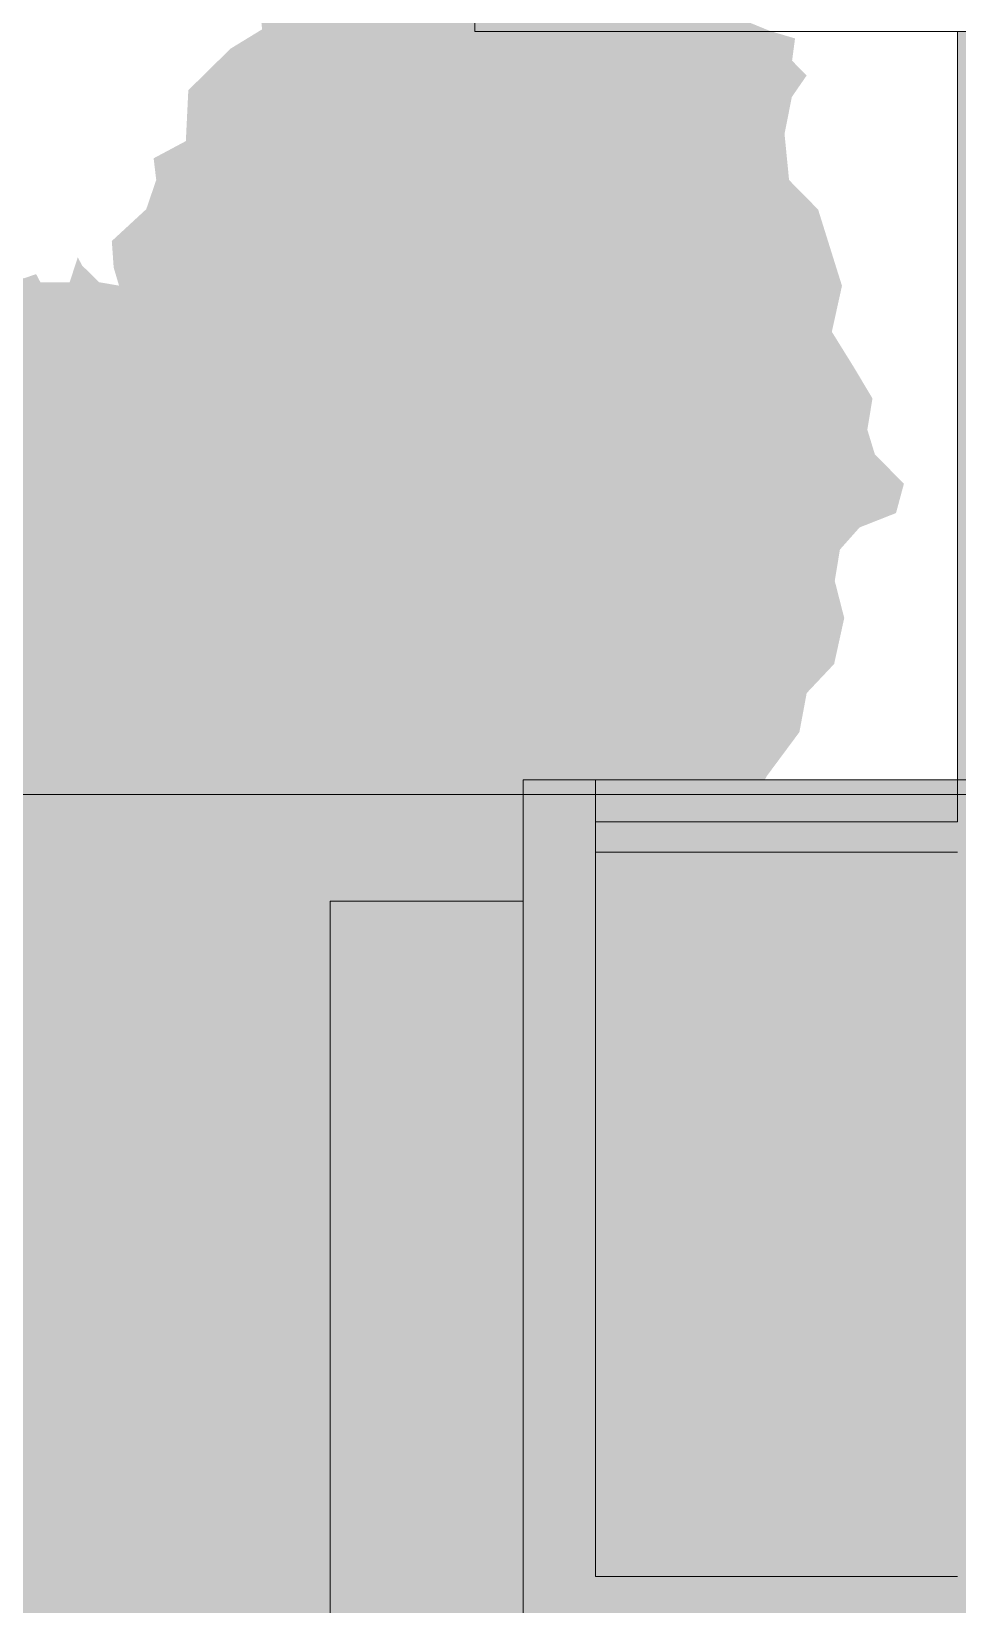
# Model space of a CAD drawing. Header units: centimetres. Extents: x -4381 to 5639, y -3920 to 4826.
# Drawn here: x 109.24 to 113.08, y 28.79 to 35.3 of the extents above; entities that cross this region are included whole.
import ezdxf
from ezdxf.xclip import XClip

# ---------------------------------------------------------------- set-up
doc = ezdxf.new("R2010")
doc.units = ezdxf.units.CM
doc.header["$MEASUREMENT"] = 0
doc.header["$XCLIPFRAME"] = 0
doc.set_wipeout_variables(frame=1)
doc.linetypes.add('Wipeout_Contour', pattern=[100, 0, -100])
for name, color, linetype, lineweight, true_color in [('00-TREES_Pen_No__184', 7, 'Continuous', 5, 0xc5d295), ('00-TREES_Pen_No__185', 7, 'Continuous', 5, 0xbce39b), ('0_Pen_No__161', 7, 'Continuous', 5, 0x6a6a6a), ('0_Pen_No__62', 7, 'Continuous', 5, 0xaaaaaa), ('Dalles_Pen_No__178', 7, 'Continuous', 5, 0xbda888), ('Structural - Bearing_Pen_No__112', 7, 'Continuous', 5, 0xd5aaaa), ('Structural - Bearing_Pen_No__178', 7, 'Continuous', 5, 0xbda888)]:
    doc.layers.add(name, color=color, linetype=linetype, lineweight=lineweight, true_color=true_color)
for name, color, linetype, lineweight in [('0_Pen_No__1', 7, 'Continuous', 5), ('0_Pen_No__2', 8, 'Continuous', 5), ('Dalles_Pen_No__1', 7, 'Continuous', 5), ('Structural - Bearing_Pen_No__1', 7, 'Continuous', 5)]:
    doc.layers.add(name, color=color, linetype=linetype, lineweight=lineweight)
for name, color, linetype in [('Dalles', 7, 'Continuous'), ('Drawing & Figure', 7, 'Continuous'), ('Structural - Bearing', 7, 'Continuous')]:
    doc.layers.add(name, color=color, linetype=linetype)

# ---------------------------------------------------------------- blocks, each defined once
blk = doc.blocks.new('Drawing_12_12', base_point=(564.4384, 32.2036))
at = {"layer": '00-TREES_Pen_No__185', "linetype": 'Continuous', "lineweight": 0, "ltscale": 10, "true_color": 0x5e714d}
h = blk.add_hatch(color=77, dxfattribs=at)
h.paths.add_polyline_path([(112.8574, 33.4297), (112.737, 33.5521), (112.7059, 33.6535), (112.7272, 33.7834), (112.6473, 33.917), (112.5588, 34.0594), (112.6008, 34.2499), (112.55, 34.4122), (112.502, 34.5658), (112.3816, 34.6881), (112.3628, 34.8791), (112.393, 35.0321), (112.4544, 35.1212), (112.3941, 35.1824), (112.4064, 35.2748), (112.3055, 35.3045), (112.2046, 35.3458), (112.0647, 35.5695), (112.0139, 35.7231), (111.8635, 35.7243), (111.6499, 35.7664), (111.5811, 35.8363), (111.3481, 35.9914), (111.1751, 36.0419), (111.0334, 36.0343), (110.9229, 35.9542), (110.8015, 35.9552), (110.679, 35.8232), (110.4443, 35.7556), (110.2126, 35.7054), (110.1792, 35.5033), (110.198, 35.3123), (110.0673, 35.2324), (109.8924, 35.0603), (109.8821, 34.8494), (109.7486, 34.7781), (109.7594, 34.6884), (109.718, 34.5673), (109.5753, 34.4354), (109.5831, 34.3255), (109.6226, 34.1922), (109.5615, 34.1522), (109.6208, 33.9696), (109.5794, 33.8485), (109.4692, 33.8003), (109.4966, 33.6063), (109.556, 33.444), (109.5468, 33.3747), (109.494, 33.2739), (109.4042, 33.263), (109.4639, 33.1325), (109.5527, 33.019), (109.6442, 32.8882), (109.6429, 32.7263), (109.5701, 32.6546), (109.5807, 32.5331), (109.6699, 32.4833), (109.8625, 32.3401), (109.9831, 32.238), (110.0429, 32.1248), (110.0303, 31.9919), (110.1307, 31.8899), (110.2632, 31.8282), (110.2509, 31.7271), (110.209, 31.5453), (110.301, 31.4838), (110.4715, 31.4825), (110.6255, 31.5738), (110.6753, 31.6544), (110.6756, 31.7035), (110.8161, 31.5521), (110.8964, 31.4705), (110.9768, 31.3976), (111.0157, 31.1949), (111.0453, 30.9114), (111.044, 30.7495), (110.9616, 30.568), (110.9385, 30.5362), (111.3257, 30.5362), (111.2964, 30.8602), (111.2693, 31.0917), (111.191, 31.4277), (111.2213, 31.6096), (111.3053, 32.0021), (111.4096, 32.0244), (111.4903, 32.0007), (111.5789, 31.8699), (111.5696, 31.789), (111.6585, 31.6871), (111.8521, 31.6741), (111.9826, 31.7337), (111.9951, 31.8551), (112.0844, 31.8052), (112.117, 31.9061), (112.29, 32.2199), (112.4244, 32.401), (112.4546, 32.5627), (112.5683, 32.6832), (112.6102, 32.8737), (112.5709, 33.0272), (112.5922, 33.1571), (112.6739, 33.249), (112.8247, 33.3085)])
h.paths.add_polyline_path([(111.0984, 32.0224), (111.0191, 31.6314), (110.8979, 31.6613), (110.6922, 31.8683), (110.6973, 31.8855), (110.75, 31.966), (110.8313, 32.0174), (110.9529, 32.0367)], flags=0)
at = {"layer": '0_Pen_No__1', "linetype": 'Continuous', "ltscale": 10}
blk.add_line((109.0333, 32.142), (111.0333, 32.142), dxfattribs=at)
at = {"layer": 'Dalles_Pen_No__1', "linetype": 'Continuous', "ltscale": 10}
blk.add_line((111.0797, 35.7036), (111.0797, 35.3036), dxfattribs=at)
at = {"color": 254, "linetype": 'Wipeout_Contour', "lineweight": 0, "ltscale": 517.750826}
blk.add_wipeout([(113.0797, 32.2036), (113.0797, 31.9036), (137.6797, 31.9036), (137.6797, 32.2036)], dxfattribs=at).dxf.layer = 'Dalles'
at = {"layer": 'Dalles_Pen_No__178', "linetype": 'Continuous', "ltscale": 10}
blk.add_hatch(color=256, dxfattribs=at).paths.add_polyline_path([(113.0797, 32.2036), (113.0797, 31.9036), (137.6797, 31.9036), (137.6797, 32.2036)])
at = {"color": 254, "linetype": 'Wipeout_Contour', "lineweight": 0, "ltscale": 462.210708}
blk.add_wipeout([(111.2797, 28.9036), (111.5797, 28.9036), (111.5797, 32.2036), (111.2797, 32.2036)], dxfattribs=at).dxf.layer = 'Structural - Bearing'
at = {"layer": 'Structural - Bearing_Pen_No__178', "linetype": 'Continuous', "ltscale": 10}
blk.add_hatch(color=256, dxfattribs=at).paths.add_polyline_path([(111.2797, 28.9036), (111.5797, 28.9036), (111.5797, 32.2036), (111.2797, 32.2036)])
at = {"color": 254, "linetype": 'Wipeout_Contour', "lineweight": 0, "ltscale": 472.648016}
blk.add_wipeout([(113.0797, 35.3036), (113.0797, 32.2036), (113.3797, 32.2036), (113.3797, 35.3036)], dxfattribs=at).dxf.layer = 'Structural - Bearing'
at = {"layer": 'Structural - Bearing_Pen_No__112', "linetype": 'Continuous', "ltscale": 10}
blk.add_hatch(color=256, dxfattribs=at).paths.add_polyline_path([(113.0797, 35.3036), (113.0797, 32.2036), (113.3797, 32.2036), (113.3797, 35.3036)])
at = {"layer": 'Dalles_Pen_No__1', "linetype": 'Continuous', "ltscale": 10}
blk.add_line((139.6797, 35.3036), (111.0797, 35.3036), dxfattribs=at)
at = {"color": 254, "linetype": 'Wipeout_Contour', "lineweight": 0, "ltscale": 347.149001}
blk.add_wipeout([(111.5797, 29.0199), (111.5797, 28.9036), (112.5838, 28.9036)], dxfattribs=at)
at = {"color": 254, "linetype": 'Wipeout_Contour', "lineweight": 0, "ltscale": 461.017413}
blk.add_wipeout([(110.4797, 31.2002), (111.2797, 31.2002), (111.2797, 31.7002), (110.4797, 31.7002)], dxfattribs=at).dxf.layer = 'Structural - Bearing'
at = {"layer": '0_Pen_No__2', "linetype": 'Continuous', "ltscale": 10}
blk.add_hatch(color=256, dxfattribs=at).paths.add_polyline_path([(111.5797, 29.0199), (111.5797, 28.9036), (112.5838, 28.9036)])
at = {"layer": 'Structural - Bearing_Pen_No__178', "linetype": 'Continuous', "ltscale": 10}
blk.add_hatch(color=256, dxfattribs=at).paths.add_polyline_path([(110.4797, 31.2002), (111.2797, 31.2002), (111.2797, 31.7002), (110.4797, 31.7002)])
at = {"layer": 'Structural - Bearing_Pen_No__1', "linetype": 'Continuous', "ltscale": 10}
blk.add_line((111.2797, 31.7002), (110.4797, 31.7002), dxfattribs=at)
at = {"color": 254, "linetype": 'Wipeout_Contour', "lineweight": 0, "ltscale": 467.324673}
blk.add_wipeout([(111.5797, 32.0299), (113.0797, 32.0299), (113.0797, 32.2036), (111.5797, 32.2036)], dxfattribs=at).dxf.layer = 'Structural - Bearing'
at = {"layer": 'Structural - Bearing_Pen_No__178', "linetype": 'Continuous', "ltscale": 10}
blk.add_hatch(color=256, dxfattribs=at).paths.add_polyline_path([(111.5797, 32.0299), (113.0797, 32.0299), (113.0797, 32.2036), (111.5797, 32.2036)])
at = {"layer": '0_Pen_No__1', "linetype": 'Continuous', "ltscale": 10}
blk.add_line((111.0333, 32.142), (137.6797, 32.142), dxfattribs=at)
at = {"layer": 'Structural - Bearing_Pen_No__1', "linetype": 'Continuous', "ltscale": 10}
for p, q in [((113.0797, 32.2036), (113.0797, 35.3036)), ((111.5797, 32.2036), (111.2797, 32.2036)), ((111.5797, 32.2036), (113.0797, 32.2036)), ((113.3797, 32.2036), (113.0797, 32.2036))]:
    blk.add_line(p, q, dxfattribs=at)
at = {"color": 254, "linetype": 'Wipeout_Contour', "lineweight": 0, "ltscale": 464.338812}
blk.add_wipeout([(113.0797, 29.0199), (111.5797, 29.0199), (112.5838, 28.9036), (113.0797, 28.9036)], dxfattribs=at)
at = {"layer": '0_Pen_No__2', "linetype": 'Continuous', "ltscale": 10}
blk.add_hatch(color=256, dxfattribs=at).paths.add_polyline_path([(113.0797, 29.0199), (111.5797, 29.0199), (112.5838, 28.9036), (113.0797, 28.9036)])
at = {"color": 254, "linetype": 'Wipeout_Contour', "lineweight": 0, "ltscale": 347.729998}
blk.add_wipeout([(111.5797, 29.0199), (113.0797, 29.0199), (111.5797, 29.1936)], dxfattribs=at)
at = {"color": 254, "linetype": 'Wipeout_Contour', "lineweight": 0, "ltscale": 526.47688}
blk.add_wipeout([(111.2797, 28.9036), (111.2797, 28.6036), (145.5167, 28.6036), (145.5167, 28.9036)], dxfattribs=at).dxf.layer = 'Dalles'
at = {"layer": '0_Pen_No__2', "linetype": 'Continuous', "ltscale": 10}
blk.add_hatch(color=256, dxfattribs=at).paths.add_polyline_path([(111.5797, 29.0199), (113.0797, 29.0199), (111.5797, 29.1936)])
at = {"layer": 'Dalles_Pen_No__178', "linetype": 'Continuous', "ltscale": 10}
blk.add_hatch(color=256, dxfattribs=at).paths.add_polyline_path([(111.2797, 28.9036), (111.2797, 28.6036), (145.5167, 28.6036), (145.5167, 28.9036)])
at = {"layer": 'Dalles_Pen_No__1', "linetype": 'Continuous', "ltscale": 10}
blk.add_line((113.0797, 28.9036), (111.5797, 28.9036), dxfattribs=at)
at = {"color": 254, "linetype": 'Wipeout_Contour', "lineweight": 0, "ltscale": 348.508404}
blk.add_wipeout([(111.5797, 29.1936), (113.0797, 29.0199), (113.0797, 29.1936)], dxfattribs=at)
at = {"color": 254, "linetype": 'Wipeout_Contour', "lineweight": 0, "ltscale": 687.030275}
blk.add_wipeout([(111.2797, 30.9002), (110.4797, 30.9002), (110.4797, 26.1802), (111.2797, 26.1802), (111.2797, 28.7236), (111.2797, 28.9036)], dxfattribs=at).dxf.layer = 'Structural - Bearing'
at = {"layer": '0_Pen_No__2', "linetype": 'Continuous', "ltscale": 10}
blk.add_hatch(color=256, dxfattribs=at).paths.add_polyline_path([(111.5797, 29.1936), (113.0797, 29.0199), (113.0797, 29.1936)])
at = {"layer": 'Structural - Bearing_Pen_No__178', "linetype": 'Continuous', "ltscale": 10}
blk.add_hatch(color=256, dxfattribs=at).paths.add_polyline_path([(111.2797, 30.9002), (110.4797, 30.9002), (110.4797, 26.1802), (111.2797, 26.1802), (111.2797, 28.7236), (111.2797, 28.9036)])
at = {"layer": 'Dalles_Pen_No__1', "linetype": 'Continuous', "ltscale": 10}
blk.add_line((111.2797, 28.9036), (111.2797, 28.6036), dxfattribs=at)
at = {"color": 254, "linetype": 'Wipeout_Contour', "lineweight": 0, "ltscale": 347.860322}
blk.add_wipeout([(111.5797, 29.1936), (113.0797, 29.1936), (111.5797, 29.3673)], dxfattribs=at)
at = {"color": 254, "linetype": 'Wipeout_Contour', "lineweight": 0, "ltscale": 460.583219}
blk.add_wipeout([(110.4797, 30.9002), (111.2797, 30.9002), (111.2797, 31.2002), (110.4797, 31.2002)], dxfattribs=at).dxf.layer = 'Dalles'
at = {"layer": '00-TREES_Pen_No__184', "linetype": 'Continuous', "lineweight": 0, "ltscale": 10, "true_color": 0x939d6f}
h = blk.add_hatch(color=55, dxfattribs=at)
h.paths.add_polyline_path([(111.4002, 32.0761), (111.3486, 32.1277), (111.3128, 32.1634), (111.2969, 32.1455), (111.3128, 32.1813), (111.2789, 32.3362), (111.2562, 32.3701), (111.2272, 32.3897), (111.2967, 32.3898), (111.2966, 32.4752), (111.2966, 32.5109), (111.2787, 32.5447), (111.2429, 32.5982), (111.2092, 32.5982), (111.1733, 32.7193), (111.1396, 32.6677), (111.1733, 32.7531), (111.2268, 32.8226), (111.2089, 32.8762), (111.191, 32.91), (111.2426, 32.9616), (111.2784, 32.9279), (111.2604, 33.0153), (111.1731, 33.0152), (111.1214, 33.031), (111.0698, 33.0151), (111.0519, 33.0151), (111.0518, 33.1005), (111.0002, 33.0667), (110.9645, 33.1004), (110.9486, 33.0488), (110.895, 33.0666), (110.895, 33.1182), (110.9307, 33.154), (110.9485, 33.2056), (110.9127, 33.2751), (110.879, 33.2572), (110.8253, 33.2572), (110.7916, 33.2393), (110.7558, 33.3266), (110.6863, 33.2749), (110.7557, 33.3624), (110.7557, 33.4319), (110.7556, 33.5014), (110.7397, 33.5014), (110.7039, 33.5708), (110.6523, 33.5708), (110.6345, 33.4655), (110.5829, 33.4655), (110.5472, 33.4138), (110.4956, 33.3621), (110.5134, 33.4654), (110.5312, 33.5349), (110.4955, 33.5349), (110.5312, 33.5866), (110.547, 33.6402), (110.4774, 33.7096), (110.4616, 33.6739), (110.408, 33.6917), (110.4615, 33.7613), (110.5131, 33.7792), (110.5309, 33.8487), (110.4435, 33.9002), (110.3919, 33.8823), (110.3918, 33.9876), (110.2866, 33.9875), (110.2687, 33.9875), (110.1654, 34.0569), (110.1137, 34.0906), (110.0779, 34.1422), (110.06, 34.1601), (110.0262, 34.2117), (109.9746, 34.1779), (109.9051, 34.1778), (109.8872, 34.2473), (109.8693, 34.281), (109.782, 34.2472), (109.7303, 34.2293), (109.6271, 34.2471), (109.5218, 34.2648), (109.488, 34.2986), (109.4522, 34.3343), (109.4343, 34.368), (109.4007, 34.2647), (109.2795, 34.2646), (109.2616, 34.2984), (109.21, 34.2805), (109.1742, 34.3162), (109.1743, 34.2804), (109.1227, 34.2466), (109.0869, 34.2804), (109.0174, 34.2465), (108.9837, 34.2465), (108.9142, 34.2107), (108.8784, 34.2464), (108.8268, 34.2285), (108.7236, 34.2105), (108.6541, 34.2105), (108.5846, 34.2104), (108.5846, 34.1945), (108.5309, 34.2283), (108.4793, 34.2103), (108.4456, 34.2103), (108.4099, 34.1587), (108.2708, 34.2459), (108.2529, 34.1943), (108.2191, 34.2796), (108.2013, 34.1763), (108.1676, 34.1763), (108.114, 34.0889), (108.0981, 34.1405), (108.0445, 34.0888), (108.0286, 34.1246), (107.9591, 34.1404), (107.9413, 34.1066), (107.8896, 34.0887), (107.8361, 34.037), (107.6971, 33.9495), (107.6633, 33.9853), (107.5581, 33.9315), (107.5244, 33.9315), (107.5066, 33.8282), (107.5424, 33.7766), (107.5245, 33.7588), (107.5067, 33.7071), (107.4729, 33.7408), (107.3339, 33.7586), (107.2803, 33.7228), (107.2983, 33.6374), (107.3341, 33.5322), (107.3341, 33.5143), (107.2646, 33.4984), (107.211, 33.5142), (107.1594, 33.4983), (107.1773, 33.4288), (107.1952, 33.3752), (107.1774, 33.2898), (107.1775, 33.2362), (107.1775, 33.2203), (107.1417, 33.2362), (107.108, 33.2024), (107.0902, 33.1329), (107.0386, 33.1149), (107.0028, 33.0812), (106.9691, 33.0116), (106.9334, 33.0116), (106.8481, 32.9579), (106.8819, 32.8884), (106.9176, 32.8885), (106.9335, 32.8726), (106.8482, 32.7673), (106.8482, 32.7494), (106.8483, 32.7156), (106.882, 32.7157), (106.8999, 32.7157), (106.9337, 32.6105), (106.9338, 32.5946), (106.9517, 32.5589), (107.0033, 32.541), (107.0391, 32.4894), (107.0035, 32.3325), (106.9878, 32.1419), (107.0394, 32.1082), (107.0911, 32.0387), (107.1269, 32.003), (107.0217, 31.8996), (107.0734, 31.8818), (106.8314, 31.5678), (106.883, 31.5163), (106.9188, 31.5342), (106.9704, 31.4985), (107.0042, 31.4647), (107.0043, 31.429), (107.0578, 31.4648), (107.179, 31.4291), (107.0917, 31.3596), (107.1096, 31.3079), (107.197, 31.3259), (107.2486, 31.3776), (107.2824, 31.2207), (107.2487, 31.2207), (107.2666, 31.1353), (107.2825, 31.1175), (107.3361, 31.1354), (107.3877, 31.1513), (107.3698, 31.2744), (107.4393, 31.2903), (107.3519, 31.326), (107.4213, 31.3777), (107.4749, 31.3778), (107.4908, 31.4473), (107.4391, 31.4651), (107.5443, 31.5347), (107.6138, 31.5169), (107.6139, 31.4652), (107.5782, 31.4136), (107.5782, 31.3957), (107.6477, 31.36), (107.6656, 31.36), (107.6994, 31.3084), (107.7351, 31.3263), (107.7529, 31.4137), (107.7866, 31.4992), (107.8918, 31.5529), (107.9076, 31.6045), (107.9772, 31.5688), (108.0308, 31.6046), (108.013, 31.4835), (107.9952, 31.3961), (108.0469, 31.3445), (108.0825, 31.4656), (108.1521, 31.4141), (108.1521, 31.3088), (108.2217, 31.2215), (108.2216, 31.3089), (108.309, 31.309), (108.3428, 31.309), (108.3785, 31.3269), (108.4122, 31.3607), (108.4996, 31.3449), (108.5175, 31.327), (108.587, 31.3449), (108.6207, 31.3609), (108.6566, 31.2398), (108.7421, 31.1008), (108.7422, 31.0313), (108.8295, 31.1188), (108.8294, 31.1883), (108.8294, 31.222), (108.8115, 31.2756), (108.7082, 31.3093), (108.6903, 31.2914), (108.7419, 31.361), (108.7954, 31.4305), (108.8808, 31.4306), (108.8649, 31.4842), (108.8648, 31.5874), (108.9164, 31.6054), (108.9502, 31.6054), (108.956, 31.6083), (108.9861, 31.3453), (109.0042, 31.1705), (109.0202, 31.0316), (109.0044, 30.8747), (108.9868, 30.5966), (108.9691, 30.3722), (108.9514, 30.1101), (108.9357, 29.9552), (108.9002, 29.6076), (108.8667, 29.3812), (108.8132, 29.2064), (109.1212, 29.2064), (109.0752, 29.3119), (109.0573, 29.433), (109.075, 29.5899), (109.0391, 29.7289), (109.0389, 29.9712), (109.0745, 30.2154), (109.0902, 30.3882), (109.1258, 30.6146), (109.1434, 30.8748), (109.1949, 31.0496), (109.2464, 31.2224), (109.2979, 31.3793), (109.3672, 31.5362), (109.4218, 31.6747), (109.4545, 31.6574), (109.5063, 31.5185), (109.5599, 31.5185), (109.5937, 31.5007), (109.5064, 31.4152), (109.5064, 31.31), (109.5243, 31.2762), (109.5759, 31.3279), (109.6295, 31.3458), (109.699, 31.3796), (109.7328, 31.328), (109.8371, 31.277), (109.8381, 31.2775), (109.838, 31.3976), (109.838, 31.4155), (109.8717, 31.4672), (109.977, 31.4315), (109.959, 31.5546), (109.9411, 31.5884), (109.9768, 31.5884), (110.0463, 31.6063), (110.0622, 31.5885), (110.1317, 31.6243), (110.1853, 31.6402), (110.1495, 31.7097), (110.1316, 31.7275), (110.1852, 31.7633), (110.2705, 31.815), (110.34, 31.8151), (110.3242, 31.7277), (110.3402, 31.6761), (110.3938, 31.6582), (110.4792, 31.6762), (110.4971, 31.6583), (110.5667, 31.5015), (110.6024, 31.5194), (110.6362, 31.4857), (110.6541, 31.5016), (110.6878, 31.5016), (110.7236, 31.45), (110.7415, 31.3805), (110.811, 31.4163), (110.8805, 31.4164), (110.9321, 31.4323), (110.9142, 31.5376), (110.9499, 31.5713), (110.9499, 31.5892), (110.9658, 31.5714), (111.0015, 31.5555), (111.0532, 31.5556), (111.1048, 31.5556), (111.1742, 31.641), (111.2616, 31.6411), (111.2795, 31.6411), (111.2973, 31.7106), (111.3668, 31.7286), (111.3826, 31.816), (111.3488, 31.8159), (111.3488, 31.8854), (111.2971, 31.9033), (111.3487, 31.9728), (111.2971, 31.9549), (111.3308, 32.0066), (111.3824, 32.0066)])
h.paths.add_polyline_path([(109.3766, 31.6753), (109.2462, 31.3971), (109.159, 31.1886), (109.1253, 31.1369), (109.0896, 31.1369), (109.0737, 31.1706), (109.0557, 31.3096), (109.0377, 31.4843), (109.0375, 31.6233), (109.0733, 31.6571), (109.1249, 31.6234), (109.1766, 31.5361), (109.1945, 31.5004), (109.2124, 31.5182), (109.2461, 31.5699), (109.2818, 31.6235), (109.3334, 31.6573), (109.3671, 31.6752)], flags=0)
at = {"layer": '0_Pen_No__2', "linetype": 'Continuous', "ltscale": 10}
blk.add_hatch(color=256, dxfattribs=at).paths.add_polyline_path([(111.5797, 29.1936), (113.0797, 29.1936), (111.5797, 29.3673)])
at = {"layer": 'Dalles_Pen_No__178', "linetype": 'Continuous', "ltscale": 10}
blk.add_hatch(color=256, dxfattribs=at).paths.add_polyline_path([(110.4797, 30.9002), (111.2797, 30.9002), (111.2797, 31.2002), (110.4797, 31.2002)])
at = {"layer": 'Dalles_Pen_No__1', "linetype": 'Continuous', "ltscale": 10}
blk.add_line((110.4797, 31.2002), (110.4797, 30.9002), dxfattribs=at)
at = {"layer": 'Structural - Bearing_Pen_No__1', "linetype": 'Continuous', "ltscale": 10}
for p, q in [((111.2797, 32.2036), (111.2797, 28.9036)), ((110.4797, 31.7002), (110.4797, 31.2002)), ((110.4797, 30.9002), (110.4797, 26.1802))]:
    blk.add_line(p, q, dxfattribs=at)
at = {"color": 254, "linetype": 'Wipeout_Contour', "lineweight": 0, "ltscale": 348.640193}
blk.add_wipeout([(111.5797, 29.3673), (113.0797, 29.1936), (113.0797, 29.3673)], dxfattribs=at)
at = {"layer": '0_Pen_No__2', "linetype": 'Continuous', "ltscale": 10}
blk.add_hatch(color=256, dxfattribs=at).paths.add_polyline_path([(111.5797, 29.3673), (113.0797, 29.1936), (113.0797, 29.3673)])
at = {"color": 254, "linetype": 'Wipeout_Contour', "lineweight": 0, "ltscale": 347.991379}
blk.add_wipeout([(111.5797, 29.3673), (113.0797, 29.3673), (111.5797, 29.5409)], dxfattribs=at)
at = {"layer": '0_Pen_No__2', "linetype": 'Continuous', "ltscale": 10}
blk.add_hatch(color=256, dxfattribs=at).paths.add_polyline_path([(111.5797, 29.3673), (113.0797, 29.3673), (111.5797, 29.5409)])
at = {"color": 254, "linetype": 'Wipeout_Contour', "lineweight": 0, "ltscale": 348.772709}
blk.add_wipeout([(111.5797, 29.5409), (113.0797, 29.3673), (113.0797, 29.5409)], dxfattribs=at)
at = {"layer": '0_Pen_No__2', "linetype": 'Continuous', "ltscale": 10}
blk.add_hatch(color=256, dxfattribs=at).paths.add_polyline_path([(111.5797, 29.5409), (113.0797, 29.3673), (113.0797, 29.5409)])
at = {"color": 254, "linetype": 'Wipeout_Contour', "lineweight": 0, "ltscale": 348.123165}
blk.add_wipeout([(111.5797, 29.5409), (113.0797, 29.5409), (111.5797, 29.7146)], dxfattribs=at)
at = {"layer": '0_Pen_No__2', "linetype": 'Continuous', "ltscale": 10}
blk.add_hatch(color=256, dxfattribs=at).paths.add_polyline_path([(111.5797, 29.5409), (113.0797, 29.5409), (111.5797, 29.7146)])
at = {"color": 254, "linetype": 'Wipeout_Contour', "lineweight": 0, "ltscale": 348.905955}
blk.add_wipeout([(111.5797, 29.7146), (113.0797, 29.5409), (113.0797, 29.7146)], dxfattribs=at)
at = {"layer": '0_Pen_No__2', "linetype": 'Continuous', "ltscale": 10}
blk.add_hatch(color=256, dxfattribs=at).paths.add_polyline_path([(111.5797, 29.7146), (113.0797, 29.5409), (113.0797, 29.7146)])
at = {"color": 254, "linetype": 'Wipeout_Contour', "lineweight": 0, "ltscale": 348.255683}
blk.add_wipeout([(111.5797, 29.8883), (111.5797, 29.7146), (113.0797, 29.7146)], dxfattribs=at)
at = {"layer": '0_Pen_No__2', "linetype": 'Continuous', "ltscale": 10}
blk.add_hatch(color=256, dxfattribs=at).paths.add_polyline_path([(111.5797, 29.8883), (111.5797, 29.7146), (113.0797, 29.7146)])
at = {"color": 254, "linetype": 'Wipeout_Contour', "lineweight": 0, "ltscale": 349.039925}
blk.add_wipeout([(113.0797, 29.8883), (111.5797, 29.8883), (113.0797, 29.7146)], dxfattribs=at)
at = {"layer": '0_Pen_No__2', "linetype": 'Continuous', "ltscale": 10}
blk.add_hatch(color=256, dxfattribs=at).paths.add_polyline_path([(113.0797, 29.8883), (111.5797, 29.8883), (113.0797, 29.7146)])
at = {"color": 254, "linetype": 'Wipeout_Contour', "lineweight": 0, "ltscale": 348.388925}
blk.add_wipeout([(111.5797, 29.8883), (113.0797, 29.8883), (111.5797, 30.062)], dxfattribs=at)
at = {"layer": '0_Pen_No__2', "linetype": 'Continuous', "ltscale": 10}
blk.add_hatch(color=256, dxfattribs=at).paths.add_polyline_path([(111.5797, 29.8883), (113.0797, 29.8883), (111.5797, 30.062)])
at = {"color": 254, "linetype": 'Wipeout_Contour', "lineweight": 0, "ltscale": 349.174619}
blk.add_wipeout([(111.5797, 30.062), (113.0797, 29.8883), (113.0797, 30.062)], dxfattribs=at)
at = {"layer": '0_Pen_No__2', "linetype": 'Continuous', "ltscale": 10}
blk.add_hatch(color=256, dxfattribs=at).paths.add_polyline_path([(111.5797, 30.062), (113.0797, 29.8883), (113.0797, 30.062)])
at = {"color": 254, "linetype": 'Wipeout_Contour', "lineweight": 0, "ltscale": 348.522897}
blk.add_wipeout([(111.5797, 30.062), (113.0797, 30.062), (111.5797, 30.2357)], dxfattribs=at)
at = {"layer": '0_Pen_No__2', "linetype": 'Continuous', "ltscale": 10}
blk.add_hatch(color=256, dxfattribs=at).paths.add_polyline_path([(111.5797, 30.062), (113.0797, 30.062), (111.5797, 30.2357)])
at = {"color": 254, "linetype": 'Wipeout_Contour', "lineweight": 0, "ltscale": 349.310044}
blk.add_wipeout([(111.5797, 30.2357), (113.0797, 30.062), (113.0797, 30.2357)], dxfattribs=at)
at = {"layer": '0_Pen_No__2', "linetype": 'Continuous', "ltscale": 10}
blk.add_hatch(color=256, dxfattribs=at).paths.add_polyline_path([(111.5797, 30.2357), (113.0797, 30.062), (113.0797, 30.2357)])
at = {"color": 254, "linetype": 'Wipeout_Contour', "lineweight": 0, "ltscale": 348.6576}
blk.add_wipeout([(111.5797, 30.2357), (113.0797, 30.2357), (111.5797, 30.4094)], dxfattribs=at)
at = {"layer": '0_Pen_No__2', "linetype": 'Continuous', "ltscale": 10}
blk.add_hatch(color=256, dxfattribs=at).paths.add_polyline_path([(111.5797, 30.2357), (113.0797, 30.2357), (111.5797, 30.4094)])
at = {"color": 254, "linetype": 'Wipeout_Contour', "lineweight": 0, "ltscale": 349.44619}
blk.add_wipeout([(111.5797, 30.4094), (113.0797, 30.2357), (113.0797, 30.4094)], dxfattribs=at)
at = {"layer": '0_Pen_No__2', "linetype": 'Continuous', "ltscale": 10}
blk.add_hatch(color=256, dxfattribs=at).paths.add_polyline_path([(111.5797, 30.4094), (113.0797, 30.2357), (113.0797, 30.4094)])
at = {"color": 254, "linetype": 'Wipeout_Contour', "lineweight": 0, "ltscale": 348.793026}
blk.add_wipeout([(111.5797, 30.583), (111.5797, 30.4094), (113.0797, 30.4094)], dxfattribs=at)
at = {"layer": '0_Pen_No__2', "linetype": 'Continuous', "ltscale": 10}
blk.add_hatch(color=256, dxfattribs=at).paths.add_polyline_path([(111.5797, 30.583), (111.5797, 30.4094), (113.0797, 30.4094)])
at = {"color": 254, "linetype": 'Wipeout_Contour', "lineweight": 0, "ltscale": 349.583063}
blk.add_wipeout([(113.0797, 30.583), (111.5797, 30.583), (113.0797, 30.4094)], dxfattribs=at)
at = {"layer": '0_Pen_No__2', "linetype": 'Continuous', "ltscale": 10}
blk.add_hatch(color=256, dxfattribs=at).paths.add_polyline_path([(113.0797, 30.583), (111.5797, 30.583), (113.0797, 30.4094)])
at = {"color": 254, "linetype": 'Wipeout_Contour', "lineweight": 0, "ltscale": 348.92918}
blk.add_wipeout([(111.5797, 30.7567), (111.5797, 30.583), (113.0797, 30.583)], dxfattribs=at)
at = {"layer": '0_Pen_No__2', "linetype": 'Continuous', "ltscale": 10}
blk.add_hatch(color=256, dxfattribs=at).paths.add_polyline_path([(111.5797, 30.7567), (111.5797, 30.583), (113.0797, 30.583)])
at = {"color": 254, "linetype": 'Wipeout_Contour', "lineweight": 0, "ltscale": 349.720656}
blk.add_wipeout([(113.0797, 30.7567), (111.5797, 30.7567), (113.0797, 30.583)], dxfattribs=at)
at = {"layer": '0_Pen_No__2', "linetype": 'Continuous', "ltscale": 10}
blk.add_hatch(color=256, dxfattribs=at).paths.add_polyline_path([(113.0797, 30.7567), (111.5797, 30.7567), (113.0797, 30.583)])
at = {"color": 254, "linetype": 'Wipeout_Contour', "lineweight": 0, "ltscale": 349.066054}
blk.add_wipeout([(111.5797, 30.7567), (113.0797, 30.7567), (111.5797, 30.9304)], dxfattribs=at)
at = {"layer": '0_Pen_No__2', "linetype": 'Continuous', "ltscale": 10}
blk.add_hatch(color=256, dxfattribs=at).paths.add_polyline_path([(111.5797, 30.7567), (113.0797, 30.7567), (111.5797, 30.9304)])
at = {"color": 254, "linetype": 'Wipeout_Contour', "lineweight": 0, "ltscale": 349.858968}
blk.add_wipeout([(111.5797, 30.9304), (113.0797, 30.7567), (113.0797, 30.9304)], dxfattribs=at)
at = {"layer": '0_Pen_No__2', "linetype": 'Continuous', "ltscale": 10}
blk.add_hatch(color=256, dxfattribs=at).paths.add_polyline_path([(111.5797, 30.9304), (113.0797, 30.7567), (113.0797, 30.9304)])
at = {"color": 254, "linetype": 'Wipeout_Contour', "lineweight": 0, "ltscale": 349.203655}
blk.add_wipeout([(111.5797, 30.9304), (113.0797, 30.9304), (111.5797, 31.1041)], dxfattribs=at)
at = {"layer": '0_Pen_No__2', "linetype": 'Continuous', "ltscale": 10}
blk.add_hatch(color=256, dxfattribs=at).paths.add_polyline_path([(111.5797, 30.9304), (113.0797, 30.9304), (111.5797, 31.1041)])
at = {"color": 254, "linetype": 'Wipeout_Contour', "lineweight": 0, "ltscale": 349.998007}
blk.add_wipeout([(111.5797, 31.1041), (113.0797, 30.9304), (113.0797, 31.1041)], dxfattribs=at)
at = {"layer": '0_Pen_No__2', "linetype": 'Continuous', "ltscale": 10}
blk.add_hatch(color=256, dxfattribs=at).paths.add_polyline_path([(111.5797, 31.1041), (113.0797, 30.9304), (113.0797, 31.1041)])
at = {"color": 254, "linetype": 'Wipeout_Contour', "lineweight": 0, "ltscale": 349.341981}
blk.add_wipeout([(111.5797, 31.1041), (113.0797, 31.1041), (111.5797, 31.2778)], dxfattribs=at)
at = {"layer": '0_Pen_No__2', "linetype": 'Continuous', "ltscale": 10}
blk.add_hatch(color=256, dxfattribs=at).paths.add_polyline_path([(111.5797, 31.1041), (113.0797, 31.1041), (111.5797, 31.2778)])
at = {"color": 254, "linetype": 'Wipeout_Contour', "lineweight": 0, "ltscale": 350.137763}
blk.add_wipeout([(111.5797, 31.2778), (113.0797, 31.1041), (113.0797, 31.2778)], dxfattribs=at)
at = {"layer": '0_Pen_No__2', "linetype": 'Continuous', "ltscale": 10}
blk.add_hatch(color=256, dxfattribs=at).paths.add_polyline_path([(111.5797, 31.2778), (113.0797, 31.1041), (113.0797, 31.2778)])
at = {"color": 254, "linetype": 'Wipeout_Contour', "lineweight": 0, "ltscale": 349.481027}
blk.add_wipeout([(113.0797, 31.2778), (111.5797, 31.4515), (111.5797, 31.2778)], dxfattribs=at)
at = {"layer": '0_Pen_No__2', "linetype": 'Continuous', "ltscale": 10}
blk.add_hatch(color=256, dxfattribs=at).paths.add_polyline_path([(113.0797, 31.2778), (111.5797, 31.4515), (111.5797, 31.2778)])
at = {"color": 254, "linetype": 'Wipeout_Contour', "lineweight": 0, "ltscale": 350.278242}
blk.add_wipeout([(111.5797, 31.4515), (113.0797, 31.2778), (113.0797, 31.4515)], dxfattribs=at)
at = {"layer": '0_Pen_No__2', "linetype": 'Continuous', "ltscale": 10}
blk.add_hatch(color=256, dxfattribs=at).paths.add_polyline_path([(111.5797, 31.4515), (113.0797, 31.2778), (113.0797, 31.4515)])
at = {"color": 254, "linetype": 'Wipeout_Contour', "lineweight": 0, "ltscale": 349.620796}
blk.add_wipeout([(111.5797, 31.6251), (111.5797, 31.4515), (113.0797, 31.4515)], dxfattribs=at)
at = {"layer": '0_Pen_No__2', "linetype": 'Continuous', "ltscale": 10}
blk.add_hatch(color=256, dxfattribs=at).paths.add_polyline_path([(111.5797, 31.6251), (111.5797, 31.4515), (113.0797, 31.4515)])
at = {"color": 254, "linetype": 'Wipeout_Contour', "lineweight": 0, "ltscale": 350.419436}
blk.add_wipeout([(113.0797, 31.6251), (111.5797, 31.6251), (113.0797, 31.4515)], dxfattribs=at)
at = {"layer": '0_Pen_No__2', "linetype": 'Continuous', "ltscale": 10}
blk.add_hatch(color=256, dxfattribs=at).paths.add_polyline_path([(113.0797, 31.6251), (111.5797, 31.6251), (113.0797, 31.4515)])
at = {"color": 254, "linetype": 'Wipeout_Contour', "lineweight": 0, "ltscale": 349.761284}
blk.add_wipeout([(111.5797, 31.7988), (111.5797, 31.6251), (113.0797, 31.6251)], dxfattribs=at)
at = {"layer": '0_Pen_No__2', "linetype": 'Continuous', "ltscale": 10}
blk.add_hatch(color=256, dxfattribs=at).paths.add_polyline_path([(111.5797, 31.7988), (111.5797, 31.6251), (113.0797, 31.6251)])
at = {"color": 254, "linetype": 'Wipeout_Contour', "lineweight": 0, "ltscale": 350.561351}
blk.add_wipeout([(113.0797, 31.7988), (111.5797, 31.7988), (113.0797, 31.6251)], dxfattribs=at)
at = {"layer": '0_Pen_No__2', "linetype": 'Continuous', "ltscale": 10}
blk.add_hatch(color=256, dxfattribs=at).paths.add_polyline_path([(113.0797, 31.7988), (111.5797, 31.7988), (113.0797, 31.6251)])
at = {"color": 254, "linetype": 'Wipeout_Contour', "lineweight": 0, "ltscale": 349.883885}
blk.add_wipeout([(111.5797, 31.7988), (113.0797, 31.7988), (111.5797, 31.9036)], dxfattribs=at)
at = {"layer": '0_Pen_No__2', "linetype": 'Continuous', "ltscale": 10}
blk.add_hatch(color=256, dxfattribs=at).paths.add_polyline_path([(111.5797, 31.7988), (113.0797, 31.7988), (111.5797, 31.9036)])
at = {"color": 254, "linetype": 'Wipeout_Contour', "lineweight": 0, "ltscale": 350.666295}
blk.add_wipeout([(111.5797, 31.9036), (113.0797, 31.7988), (113.0797, 31.9036)], dxfattribs=at)
at = {"layer": '0_Pen_No__2', "linetype": 'Continuous', "ltscale": 10}
blk.add_hatch(color=256, dxfattribs=at).paths.add_polyline_path([(111.5797, 31.9036), (113.0797, 31.7988), (113.0797, 31.9036)])
at = {"layer": 'Structural - Bearing_Pen_No__1', "linetype": 'Continuous', "ltscale": 10}
blk.add_line((111.5797, 28.9036), (111.5797, 31.7988), dxfattribs=at)
at = {"color": 254, "linetype": 'Wipeout_Contour', "lineweight": 0, "ltscale": 467.160149}
blk.add_wipeout([(113.0797, 31.9036), (113.0797, 32.0299), (111.5797, 32.0299), (111.5797, 31.9036)], dxfattribs=at)
at = {"layer": '0_Pen_No__1', "linetype": 'Continuous', "lineweight": 0, "ltscale": 10, "true_color": 0x000000}
blk.add_hatch(color=18, dxfattribs=at).paths.add_polyline_path([(101.4427, 23.6254), (149.8555, 23.6254), (149.8555, 33.2657), (149.6465, 33.2293), (147.352, 33.3407), (145.8167, 33.4036), (145.8167, 29.4613), (145.5167, 29.1613), (145.5167, 33.8422), (144.6021, 33.4731), (143.9824, 33.1397), (142.0701, 32.7016), (140.0959, 32.5109), (137.6797, 32.2036), (137.6797, 32.142), (111.0333, 32.142), (109.0333, 32.142), (105.2231, 32.3172), (105.2247, 29.4616), (104.9231, 29.16), (104.9231, 32.3177), (101.4427, 32.1658)])
at = {"layer": '0_Pen_No__62', "linetype": 'Continuous', "ltscale": 10}
blk.add_hatch(color=256, dxfattribs=at).paths.add_polyline_path([(113.0797, 31.9036), (113.0797, 32.0299), (111.5797, 32.0299), (111.5797, 31.9036)])
at = {"layer": '0_Pen_No__161', "linetype": 'Continuous', "ltscale": 10}
for p, q in [((111.5797, 31.9036), (111.5797, 32.0299)), ((113.0797, 32.0299), (111.5797, 32.0299)), ((111.5797, 31.7988), (111.5797, 31.9036)), ((113.0797, 31.9036), (111.5797, 31.9036))]:
    blk.add_line(p, q, dxfattribs=at)
at = {"layer": 'Dalles_Pen_No__1', "linetype": 'Continuous', "ltscale": 10}
blk.add_line((113.0797, 32.2036), (113.0797, 32.0299), dxfattribs=at)
at = {"layer": 'Structural - Bearing_Pen_No__1', "linetype": 'Continuous', "ltscale": 10}
blk.add_line((111.5797, 32.0299), (111.5797, 32.2036), dxfattribs=at)

msp = doc.modelspace()

# ---------------------------------------------------------------- block references
at = {"layer": 'Drawing & Figure', "color": 151, "linetype": 'Continuous', "lineweight": 5, "ltscale": 10, "true_color": 0x80c2ff}
ref = msp.add_blockref('Drawing_12_12', (564.43842, 32.20361), dxfattribs=at)
XClip(ref).set_block_clipping_path([(101.4426918859, 23.6253966175), (149.8554874385, 45.1170657245)])

doc.saveas('drawing.dxf')
